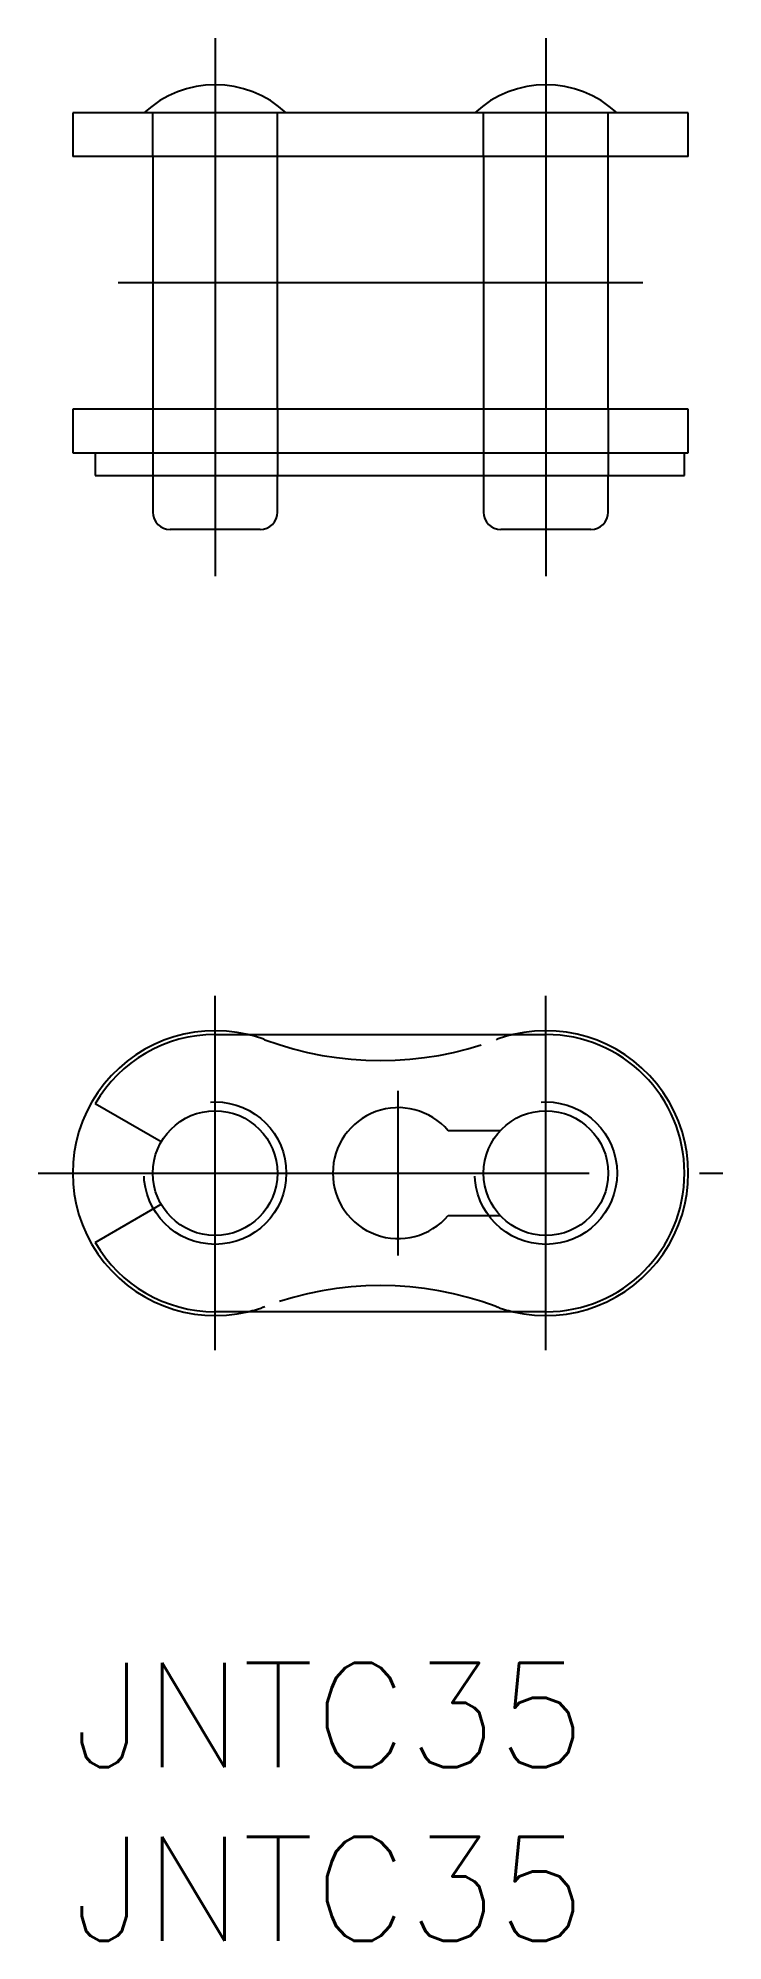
# Model space of a CAD drawing. Extents: x -1 to 18.7, y -8 to 46.8.
import ezdxf

# ---------------------------------------------------------------- set-up
doc = ezdxf.new("R2010")
doc.units = 0
doc.header["$LTSCALE"] = 0.5
doc.linetypes.add('CENTER', pattern=[50.8, 31.75, -6.35, 6.35, -6.35])
doc.linetypes.add('DASHED', pattern=[19.05, 12.7, -6.35])
for name, color, linetype in [('MSM_CENTER', 1, 'CENTER'), ('MSM_CONTINUOUS', 7, 'CONTINUOUS'), ('MSM_DASHED', 4, 'DASHED'), ('MSM_PART_NUMBER', 7, 'CONTINUOUS')]:
    doc.layers.add(name, color=color, linetype=linetype)
doc.styles.get("Standard").update_dxf_attribs({"font": 'txt.shx', "height": 1, "bigfont": 'bigfont.shx'})

# ---------------------------------------------------------------- blocks, each defined once
blk = doc.blocks.new('*U24')
at = {"layer": 'MSM_PART_NUMBER'}
blk.add_text('JNTC35', height=3, dxfattribs=at).set_placement((0, -3))
blk = doc.blocks.new('*U25')
at = {"layer": 'MSM_PART_NUMBER'}
blk.add_text('JNTC35', height=3, dxfattribs=at).set_placement((0, -8))

msp = doc.modelspace()

# ---------------------------------------------------------------- linework, layer by layer
at = {"layer": 'MSM_CENTER'}
for p, q in [((4.1, 46.77), (4.1, 31.281)), ((13.625, 46.77), (13.625, 31.281)), ((16.42, 39.726), (1.305, 39.726)), ((4.1, 9), (4.1, 19.2)), ((13.625, 9), (13.625, 19.2)), ((9.375, 11.731), (9.375, 16.469)), ((-1, 14.1), (18.725, 14.1))]:
    msp.add_line(p, q, dxfattribs=at)
at = {"layer": 'MSM_CONTINUOUS'}
for p, q in [((0, 44.616), (0, 43.366)), ((17.725, 44.616), (0, 44.616)), ((17.725, 43.366), (17.725, 44.616)), ((17.725, 43.366), (0, 43.366)), ((2.305, 43.366), (2.305, 36.086)), ((5.895, 36.086), (5.895, 43.366)), ((11.83, 43.366), (11.83, 36.086)), ((15.42, 36.086), (15.42, 43.366)), ((0, 36.086), (0, 34.836)), ((17.725, 36.086), (0, 36.086)), ((17.725, 34.836), (17.725, 36.086)), ((0, 34.836), (17.725, 34.836)), ((0.645, 34.836), (0.645, 34.176)), ((17.615, 34.176), (17.615, 34.836)), ((0.645, 34.176), (17.615, 34.176)), ((2.305, 34.176), (2.305, 33.126)), ((5.895, 33.126), (5.895, 34.176)), ((11.83, 34.176), (11.83, 33.126)), ((15.42, 33.126), (15.42, 34.176)), ((5.395, 32.626), (2.805, 32.626)), ((14.92, 32.626), (12.33, 32.626)), ((4.1, 18.09), (13.625, 18.09)), ((2.545, 14.998), (0.645, 16.095)), ((12.308, 15.32), (10.812, 15.32)), ((0.645, 12.105), (2.545, 13.203)), ((10.812, 12.88), (12.308, 12.88)), ((13.625, 10.11), (4.1, 10.11))]:
    msp.add_line(p, q, dxfattribs=at)
for centre in [(4.1, 14.1), (13.625, 14.1)]:
    msp.add_circle(centre, 1.795, dxfattribs=at)
for centre, radius, start, end in [((4.1, 42.426), 2.999, 46.8799, 133.1201), ((13.625, 42.426), 2.999, 46.8799, 133.1201), ((2.805, 33.126), 0.5, 180, 270), ((5.395, 33.126), 0.5, 270, 0), ((12.33, 33.126), 0.5, 180, 270), ((14.92, 33.126), 0.5, 270, 0), ((4.1, 14.1), 4.1, 76.698, 283.302), ((4.1, 14.1), 3.99, 90, 150), ((13.625, 14.1), 4.1, 256.698, 103.302), ((13.625, 14.1), 3.99, 270, 90), ((9.375, 14.1), 1.885, 40.3319, 319.6681), ((4.1, 14.1), 3.99, 210, 270)]:
    msp.add_arc(centre, radius, start, end, dxfattribs=at)
at = {"layer": 'MSM_DASHED'}
for p, q in [((2.305, 43.366), (2.305, 44.616)), ((5.895, 43.366), (5.895, 44.616)), ((11.83, 43.366), (11.83, 44.616)), ((15.42, 43.366), (15.42, 44.616)), ((2.305, 36.086), (2.305, 34.176)), ((5.895, 36.086), (5.895, 34.176)), ((11.83, 36.086), (11.83, 34.176)), ((15.42, 36.086), (15.42, 34.176))]:
    msp.add_line(p, q, dxfattribs=at)
for centre in [(4.1, 14.1), (13.625, 14.1)]:
    msp.add_circle(centre, 2.05, dxfattribs=at)
for centre, radius, start, end in [((4.1, 14.1), 4.1, 69.5014, 76.698), ((13.625, 14.1), 4.1, 103.302, 110.4986), ((8.862, 26.839), 9.5, 249.5014, 290.4986), ((8.862, 1.361), 9.5, 69.5014, 110.4986), ((4.1, 14.1), 4.1, 283.302, 290.4986), ((13.625, 14.1), 4.1, 249.5014, 256.698)]:
    msp.add_arc(centre, radius, start, end, dxfattribs=at)

# ---------------------------------------------------------------- block references
at = {"layer": 'MSM_CONTINUOUS'}
for name in ['*U24', '*U25']:
    msp.add_blockref(name, (0, 0), dxfattribs=at)

doc.saveas('drawing.dxf')
